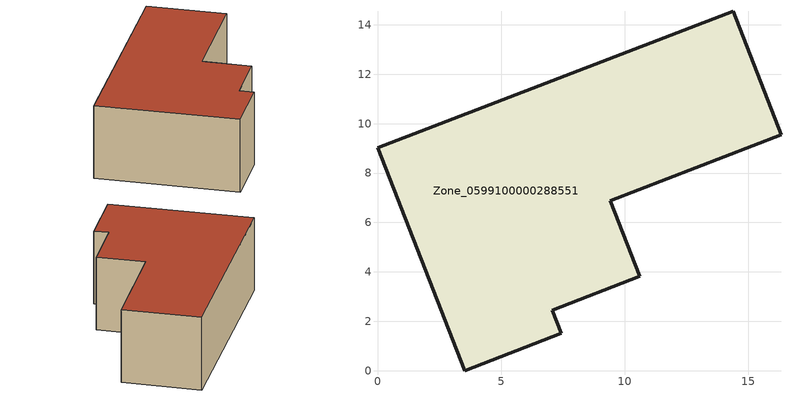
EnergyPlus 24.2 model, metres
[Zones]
Zone_0599100000288551
 floor ground (C_G): 9.43,6.87 10.61,3.83 7.07,2.45 7.43,1.52 3.53,0 0,9.03 14.39,14.55 16.34,9.56 z0.32
 wall outside (C_F): 7.43,1.52 7.07,2.45 10.61,3.83 9.43,6.87 16.34,9.56 14.39,14.55 0,9.03 3.53,0 7.43,1.52 z0.32:5.54
 roof outside (C_R): 0,9.03 3.53,0 7.43,1.52 7.07,2.45 10.61,3.83 9.43,6.87 16.34,9.56 14.39,14.55 z5.54
[BUILDING]
Pand.0599100000288551: North Axis=0; Terrain=City; Loads Convergence Tolerance Value=0.04; Temperature Convergence Tolerance Value=0.4; Solar Distribution=FullExterior; Maximum Number of Warmup Days=25; Minimum Number of Warmup Days=1
[Site:Location]
Rotterdam.The.Hague.AP_ZH_NLD Design_Conditions: Latitude=51.96; Longitude=4.45; Time Zone=1; Elevation=-4.5
[SITE:GROUNDTEMPERATURE:BUILDINGSURFACE]
18, 18, 18, 18, 18, 18, 18, 18, 18, 18, 18, 18
[MATERIAL] Thermal Absorptance=0.9; Solar Absorptance=0.7; Visible Absorptance=0.7
Name | Roughness | Thickness | Conductivity | Density | Specific Heat
G.TI.1946 | MediumSmooth | 0.15 | 1 | 540 | 1210
F.TI.1946 | Rough | 0.3 | 0.857143 | 1920 | 840
R.TI.1946 | MediumRough | 0.2 | 0.1 | 1500 | 1000
[CONSTRUCTION]
C_G: G.TI.1946
C_F: F.TI.1946
C_R: R.TI.1946
[ZONE]
Zone_0599100000288551: Type=1; Multiplier=1; Ceiling Height=Autocalculate; Volume=Autocalculate; Floor Area=autocalculate; Part of Total Floor Area=Yes
[ZONEINFILTRATION:DESIGNFLOWRATE]
Infil_Zone_0599100000288551: Zone or ZoneList or Space or SpaceList=Zone_0599100000288551; Schedule=AlwaysOn; Design Flow Rate Calculation Method=Flow/Area; Flow Rate per Floor Area=0.003; Constant Term Coefficient=1; Temperature Term Coefficient=0; Velocity Term Coefficient=0; Velocity Squared Term Coefficient=0
[HVACTEMPLATE:ZONE:IDEALLOADSAIRSYSTEM]
Zone_0599100000288551: Maximum Heating Supply Air Temperature=50; Minimum Cooling Supply Air Temperature=13; Maximum Heating Supply Air Humidity Ratio=0.0156; Minimum Cooling Supply Air Humidity Ratio=0.0077; Heating Limit=NoLimit; Cooling Limit=NoLimit; Dehumidification Control Type=ConstantSensibleHeatRatio; Cooling Sensible Heat Ratio=0.7; Dehumidification Setpoint=60; Humidification Control Type=None; Humidification Setpoint=30; Outdoor Air Method=None; Outdoor Air Flow Rate per Person=0.00944; Outdoor Air Flow Rate per Zone Floor Area=0; Outdoor Air Flow Rate per Zone=0; Demand Controlled Ventilation Type=None; Outdoor Air Economizer Type=NoEconomizer; Heat Recovery Type=None; Sensible Heat Recovery Effectiveness=0.7; Latent Heat Recovery Effectiveness=0.65
[ZONECONTROL:THERMOSTAT]
ThermostatControl_Zone_0599100000288551: Zone or ZoneList=Zone_0599100000288551; Control Type Schedule=DualSetpointControlType; Control 1=Thermostat_Zone_0599100000288551; Temperature Difference Between Cutout And Setpoint=0
[THERMOSTATSETPOINT:DUALSETPOINT]
Thermostat_Zone_0599100000288551: Heating Setpoint Temperature Schedule=HeatingSetpoint_Zone_0599100000288551; Cooling Setpoint Temperature Schedule=CoolingSetpoint_Zone_0599100000288551
[SCHEDULE:COMPACT]
HeatingSetpoint_Zone_0599100000288551: Through: 12/31, For: AllDays, Until: 24:00, 21
CoolingSetpoint_Zone_0599100000288551: Through: 12/31, For: AllDays, Until: 24:00, 24
DualSetpointControlType: Through: 12/31, For: AllDays, Until: 24:00, 4
AlwaysOn: Through: 12/31, For: AllDays, Until: 24:00, 1
